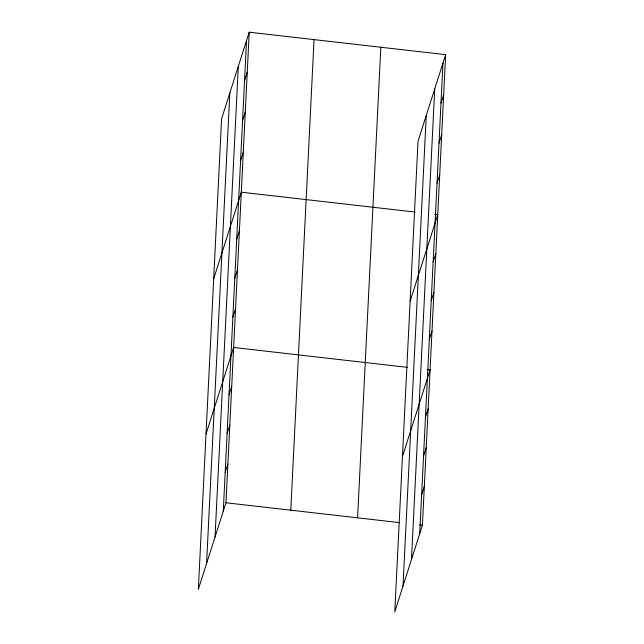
<?xml version="1.0" encoding="UTF-8"?>
<svg xmlns="http://www.w3.org/2000/svg" width="644" height="644" viewBox="0 0 644 644"><rect width="100%" height="100%" fill="white"/><g stroke="black" fill="none" stroke-linecap="round" stroke-linejoin="round"><path stroke-width="0.97" d="M206.571 563.556L229.819 92.986M215.04 536.999L238.296 66.429M223.267 511.231L246.523 40.661M249.22 32.2L221.592 118.762L198.344 589.332L225.972 502.771L249.22 32.2L445.656 54.668L422.408 525.238L394.78 611.8L418.028 141.229L445.656 54.668M290.79 510.185L314.047 39.614M357.581 517.824L380.829 47.254M403.007 586.024L426.256 115.461M411.476 559.475L434.732 88.904M419.703 533.699L442.959 63.128M244.543 80.661L247.248 72.2M242.571 120.653L245.267 112.193M240.59 160.654L243.295 152.193M213.687 278.755L241.315 192.194L415.163 212.077M236.694 239.471L239.399 231.019M234.778 278.297L237.475 269.836M232.862 317.122L235.559 308.661M206.016 434.04L233.643 347.478L407.491 367.37M229.023 394.764L231.727 386.303M227.107 433.581L229.803 425.129M225.191 472.406L227.887 463.946M440.979 103.129L443.684 94.668M439.007 143.129L441.704 134.668M437.026 183.121L439.731 174.661M410.123 301.223L437.751 214.661L434.805 214.323M433.13 261.947L435.835 253.486M431.214 300.764L433.911 292.304M429.298 339.589L431.995 331.129M402.452 456.516L430.079 369.954L427.133 369.616M425.459 417.231L428.155 408.771M423.543 456.057L426.239 447.596M421.627 494.874L424.324 486.413M225.972 502.771L399.811 522.654M419.461 524.9L422.408 525.238"/></g></svg>
